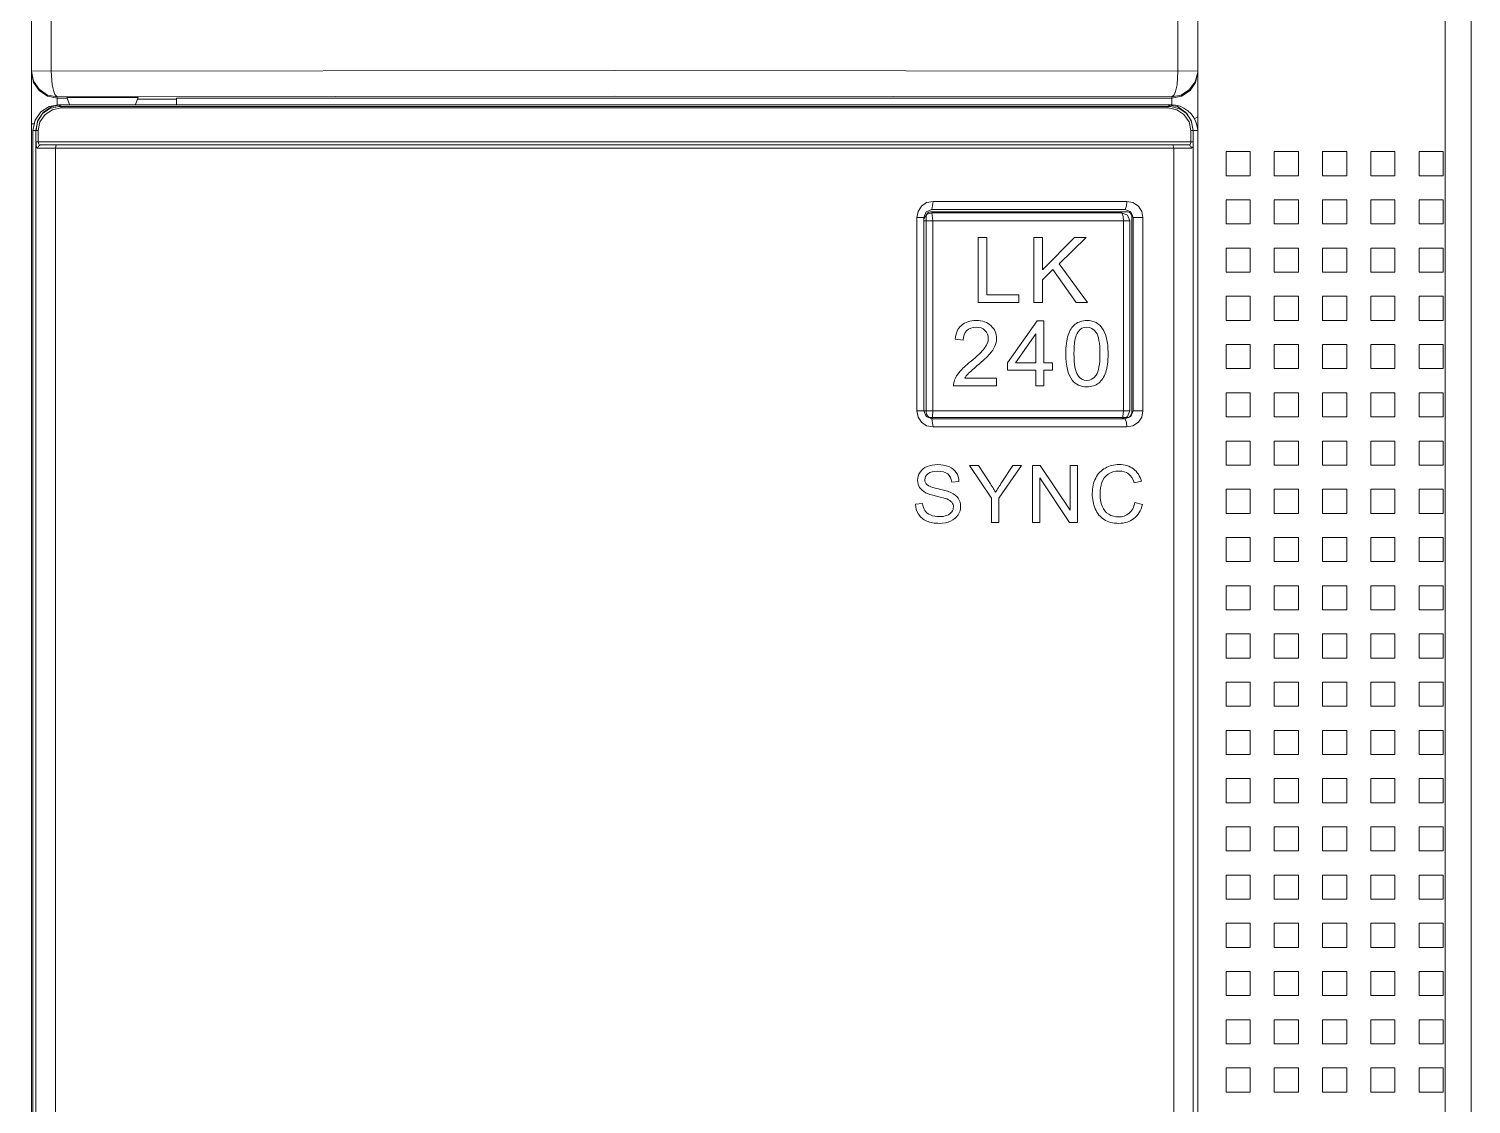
# Model space of a CAD drawing. Header units: millimetres. Extents: x 33157 to 59611, y -29750 to 1750.
# Drawn here: x 54169.46 to 54214.31, y 382.06 to 415.51 of the extents above; entities that cross this region are included whole.
import ezdxf

# ---------------------------------------------------------------- set-up
doc = ezdxf.new("R2010")
doc.units = ezdxf.units.MM
doc.layers.get('0').update_dxf_attribs({"lineweight": 18})

msp = doc.modelspace()

# ---------------------------------------------------------------- linework, layer by layer
at = {"lineweight": 9}
for p, q in [((54169.54, 478.677), (54169.54, 313.955)), ((54170.154, 478.677), (54170.154, 414.194)), ((54205.192, 478.677), (54205.192, 414.194)), ((54205.807, 478.677), (54205.807, 351.261)), ((54213.508, 474.462), (54213.508, 353.009)), ((54214.311, 473.659), (54214.311, 353.491)), ((54205.807, 414.194), (54205.807, 414.156)), ((54205.816, 414.194), (54205.816, 414.156)), ((54170.343, 413.391), (54170.343, 413.145)), ((54174.047, 413.353), (54174.047, 413.145)), ((54205.003, 413.391), (54205.003, 413.145)), ((54205.816, 412.767), (54205.816, 353.491)), ((54169.587, 412.342), (54169.587, 357.044)), ((54169.672, 412.342), (54169.672, 351.525)), ((54169.748, 412.342), (54169.748, 411.992)), ((54205.589, 412.342), (54205.589, 411.992)), ((54205.665, 412.342), (54205.665, 351.525)), ((54205.807, 412.342), (54205.807, 354.048)), ((54170.286, 411.794), (54170.286, 351.525)), ((54205.06, 411.794), (54205.06, 351.525)), ((54197.075, 409.639), (54197.075, 403.629)), ((54197.293, 409.639), (54197.293, 403.629)), ((54197.567, 409.535), (54197.567, 403.629)), ((54203.501, 409.535), (54203.501, 403.629)), ((54203.699, 409.535), (54203.699, 403.629)), ((54203.803, 409.639), (54203.803, 403.629)), ((54204.106, 409.639), (54204.106, 403.629))]:
    msp.add_line(p, q, dxfattribs=at)
for points in [[(54206.69, 410.939), (54207.44, 410.939), (54207.44, 411.689), (54206.69, 411.689)], [(54208.19, 410.939), (54208.94, 410.939), (54208.94, 411.689), (54208.19, 411.689)], [(54209.69, 410.939), (54210.44, 410.939), (54210.44, 411.689), (54209.69, 411.689)], [(54211.19, 410.939), (54211.94, 410.939), (54211.94, 411.689), (54211.19, 411.689)], [(54212.69, 410.939), (54213.44, 410.939), (54213.44, 411.689), (54212.69, 411.689)], [(54206.69, 409.439), (54207.44, 409.439), (54207.44, 410.189), (54206.69, 410.189)], [(54208.19, 409.439), (54208.94, 409.439), (54208.94, 410.189), (54208.19, 410.189)], [(54209.69, 409.439), (54210.44, 409.439), (54210.44, 410.189), (54209.69, 410.189)], [(54211.19, 409.439), (54211.94, 409.439), (54211.94, 410.189), (54211.19, 410.189)], [(54212.69, 409.439), (54213.44, 409.439), (54213.44, 410.189), (54212.69, 410.189)], [(54206.69, 407.939), (54207.44, 407.939), (54207.44, 408.689), (54206.69, 408.689)], [(54208.19, 407.939), (54208.94, 407.939), (54208.94, 408.689), (54208.19, 408.689)], [(54209.69, 407.939), (54210.44, 407.939), (54210.44, 408.689), (54209.69, 408.689)], [(54211.19, 407.939), (54211.94, 407.939), (54211.94, 408.689), (54211.19, 408.689)], [(54212.69, 407.939), (54213.44, 407.939), (54213.44, 408.689), (54212.69, 408.689)], [(54206.69, 406.439), (54207.44, 406.439), (54207.44, 407.189), (54206.69, 407.189)], [(54208.19, 406.439), (54208.94, 406.439), (54208.94, 407.189), (54208.19, 407.189)], [(54209.69, 406.439), (54210.44, 406.439), (54210.44, 407.189), (54209.69, 407.189)], [(54211.19, 406.439), (54211.94, 406.439), (54211.94, 407.189), (54211.19, 407.189)], [(54212.69, 406.439), (54213.44, 406.439), (54213.44, 407.189), (54212.69, 407.189)], [(54206.69, 404.939), (54207.44, 404.939), (54207.44, 405.689), (54206.69, 405.689)], [(54208.19, 404.939), (54208.94, 404.939), (54208.94, 405.689), (54208.19, 405.689)], [(54209.69, 404.939), (54210.44, 404.939), (54210.44, 405.689), (54209.69, 405.689)], [(54211.19, 404.939), (54211.94, 404.939), (54211.94, 405.689), (54211.19, 405.689)], [(54212.69, 404.939), (54213.44, 404.939), (54213.44, 405.689), (54212.69, 405.689)], [(54206.69, 403.439), (54207.44, 403.439), (54207.44, 404.189), (54206.69, 404.189)], [(54208.19, 403.439), (54208.94, 403.439), (54208.94, 404.189), (54208.19, 404.189)], [(54209.69, 403.439), (54210.44, 403.439), (54210.44, 404.189), (54209.69, 404.189)], [(54211.19, 403.439), (54211.94, 403.439), (54211.94, 404.189), (54211.19, 404.189)], [(54212.69, 403.439), (54213.44, 403.439), (54213.44, 404.189), (54212.69, 404.189)], [(54206.69, 401.939), (54207.44, 401.939), (54207.44, 402.689), (54206.69, 402.689)], [(54208.19, 401.939), (54208.94, 401.939), (54208.94, 402.689), (54208.19, 402.689)], [(54209.69, 401.939), (54210.44, 401.939), (54210.44, 402.689), (54209.69, 402.689)], [(54211.19, 401.939), (54211.94, 401.939), (54211.94, 402.689), (54211.19, 402.689)], [(54212.69, 401.939), (54213.44, 401.939), (54213.44, 402.689), (54212.69, 402.689)], [(54206.69, 400.439), (54207.44, 400.439), (54207.44, 401.189), (54206.69, 401.189)], [(54208.19, 400.439), (54208.94, 400.439), (54208.94, 401.189), (54208.19, 401.189)], [(54209.69, 400.439), (54210.44, 400.439), (54210.44, 401.189), (54209.69, 401.189)], [(54211.19, 400.439), (54211.94, 400.439), (54211.94, 401.189), (54211.19, 401.189)], [(54212.69, 400.439), (54213.44, 400.439), (54213.44, 401.189), (54212.69, 401.189)], [(54206.69, 398.939), (54207.44, 398.939), (54207.44, 399.689), (54206.69, 399.689)], [(54208.19, 398.939), (54208.94, 398.939), (54208.94, 399.689), (54208.19, 399.689)], [(54209.69, 398.939), (54210.44, 398.939), (54210.44, 399.689), (54209.69, 399.689)], [(54211.19, 398.939), (54211.94, 398.939), (54211.94, 399.689), (54211.19, 399.689)], [(54212.69, 398.939), (54213.44, 398.939), (54213.44, 399.689), (54212.69, 399.689)], [(54206.69, 397.439), (54207.44, 397.439), (54207.44, 398.189), (54206.69, 398.189)], [(54208.19, 397.439), (54208.94, 397.439), (54208.94, 398.189), (54208.19, 398.189)], [(54209.69, 397.439), (54210.44, 397.439), (54210.44, 398.189), (54209.69, 398.189)], [(54211.19, 397.439), (54211.94, 397.439), (54211.94, 398.189), (54211.19, 398.189)], [(54212.69, 397.439), (54213.44, 397.439), (54213.44, 398.189), (54212.69, 398.189)], [(54206.69, 395.939), (54207.44, 395.939), (54207.44, 396.689), (54206.69, 396.689)], [(54208.19, 395.939), (54208.94, 395.939), (54208.94, 396.689), (54208.19, 396.689)], [(54209.69, 395.939), (54210.44, 395.939), (54210.44, 396.689), (54209.69, 396.689)], [(54211.19, 395.939), (54211.94, 395.939), (54211.94, 396.689), (54211.19, 396.689)], [(54212.69, 395.939), (54213.44, 395.939), (54213.44, 396.689), (54212.69, 396.689)], [(54206.69, 394.439), (54207.44, 394.439), (54207.44, 395.189), (54206.69, 395.189)], [(54208.19, 394.439), (54208.94, 394.439), (54208.94, 395.189), (54208.19, 395.189)], [(54209.69, 394.439), (54210.44, 394.439), (54210.44, 395.189), (54209.69, 395.189)], [(54211.19, 394.439), (54211.94, 394.439), (54211.94, 395.189), (54211.19, 395.189)], [(54212.69, 394.439), (54213.44, 394.439), (54213.44, 395.189), (54212.69, 395.189)], [(54206.69, 392.939), (54207.44, 392.939), (54207.44, 393.689), (54206.69, 393.689)], [(54208.19, 392.939), (54208.94, 392.939), (54208.94, 393.689), (54208.19, 393.689)], [(54209.69, 392.939), (54210.44, 392.939), (54210.44, 393.689), (54209.69, 393.689)], [(54211.19, 392.939), (54211.94, 392.939), (54211.94, 393.689), (54211.19, 393.689)], [(54212.69, 392.939), (54213.44, 392.939), (54213.44, 393.689), (54212.69, 393.689)], [(54206.69, 391.439), (54207.44, 391.439), (54207.44, 392.189), (54206.69, 392.189)], [(54208.19, 391.439), (54208.94, 391.439), (54208.94, 392.189), (54208.19, 392.189)], [(54209.69, 391.439), (54210.44, 391.439), (54210.44, 392.189), (54209.69, 392.189)], [(54211.19, 391.439), (54211.94, 391.439), (54211.94, 392.189), (54211.19, 392.189)], [(54212.69, 391.439), (54213.44, 391.439), (54213.44, 392.189), (54212.69, 392.189)], [(54206.69, 389.939), (54207.44, 389.939), (54207.44, 390.689), (54206.69, 390.689)], [(54208.19, 389.939), (54208.94, 389.939), (54208.94, 390.689), (54208.19, 390.689)], [(54209.69, 389.939), (54210.44, 389.939), (54210.44, 390.689), (54209.69, 390.689)], [(54211.19, 389.939), (54211.94, 389.939), (54211.94, 390.689), (54211.19, 390.689)], [(54212.69, 389.939), (54213.44, 389.939), (54213.44, 390.689), (54212.69, 390.689)], [(54206.69, 388.439), (54207.44, 388.439), (54207.44, 389.189), (54206.69, 389.189)], [(54208.19, 388.439), (54208.94, 388.439), (54208.94, 389.189), (54208.19, 389.189)], [(54209.69, 388.439), (54210.44, 388.439), (54210.44, 389.189), (54209.69, 389.189)], [(54211.19, 388.439), (54211.94, 388.439), (54211.94, 389.189), (54211.19, 389.189)], [(54212.69, 388.439), (54213.44, 388.439), (54213.44, 389.189), (54212.69, 389.189)], [(54206.69, 386.939), (54207.44, 386.939), (54207.44, 387.689), (54206.69, 387.689)], [(54208.19, 386.939), (54208.94, 386.939), (54208.94, 387.689), (54208.19, 387.689)], [(54209.69, 386.939), (54210.44, 386.939), (54210.44, 387.689), (54209.69, 387.689)], [(54211.19, 386.939), (54211.94, 386.939), (54211.94, 387.689), (54211.19, 387.689)], [(54212.69, 386.939), (54213.44, 386.939), (54213.44, 387.689), (54212.69, 387.689)], [(54206.69, 385.439), (54207.44, 385.439), (54207.44, 386.189), (54206.69, 386.189)], [(54208.19, 385.439), (54208.94, 385.439), (54208.94, 386.189), (54208.19, 386.189)], [(54209.69, 385.439), (54210.44, 385.439), (54210.44, 386.189), (54209.69, 386.189)], [(54211.19, 385.439), (54211.94, 385.439), (54211.94, 386.189), (54211.19, 386.189)], [(54212.69, 385.439), (54213.44, 385.439), (54213.44, 386.189), (54212.69, 386.189)], [(54206.69, 383.939), (54207.44, 383.939), (54207.44, 384.689), (54206.69, 384.689)], [(54208.19, 383.939), (54208.94, 383.939), (54208.94, 384.689), (54208.19, 384.689)], [(54209.69, 383.939), (54210.44, 383.939), (54210.44, 384.689), (54209.69, 384.689)], [(54211.19, 383.939), (54211.94, 383.939), (54211.94, 384.689), (54211.19, 384.689)], [(54212.69, 383.939), (54213.44, 383.939), (54213.44, 384.689), (54212.69, 384.689)], [(54206.69, 382.439), (54207.44, 382.439), (54207.44, 383.189), (54206.69, 383.189)], [(54208.19, 382.439), (54208.94, 382.439), (54208.94, 383.189), (54208.19, 383.189)], [(54209.69, 382.439), (54210.44, 382.439), (54210.44, 383.189), (54209.69, 383.189)], [(54211.19, 382.439), (54211.94, 382.439), (54211.94, 383.189), (54211.19, 383.189)], [(54212.69, 382.439), (54213.44, 382.439), (54213.44, 383.189), (54212.69, 383.189)]]:
    msp.add_lwpolyline(points, close=True)
for points in [[(54187.673, 414.213), (54187.673, 414.213), (54169.54, 414.194), (54169.54, 414.194)], [(54169.606, 413.844), (54169.606, 413.844), (54169.54, 414.156), (54169.54, 414.156)], [(54187.673, 414.213), (54187.673, 414.213), (54205.807, 414.194), (54205.807, 414.194)], [(54170.343, 413.353), (54170.343, 413.353), (54170.041, 413.419), (54170.041, 413.419)], [(54170.381, 413.145), (54170.381, 413.145), (54204.985, 413.145), (54204.985, 413.145)], [(54187.673, 413.41), (54187.673, 413.41), (54170.343, 413.391), (54170.343, 413.391)], [(54170.636, 413.353), (54170.636, 413.353), (54170.343, 413.353), (54170.343, 413.353)], [(54170.409, 413.088), (54170.409, 413.088), (54170.447, 413.136), (54170.447, 413.136)], [(54170.447, 413.136), (54170.447, 413.136), (54170.475, 413.145), (54170.475, 413.145)], [(54172.857, 413.372), (54172.857, 413.372), (54170.636, 413.372), (54170.636, 413.372)], [(54170.636, 413.372), (54170.636, 413.372), (54170.73, 413.136), (54170.73, 413.136)], [(54172.762, 413.136), (54172.762, 413.136), (54172.857, 413.372), (54172.857, 413.372)], [(54172.857, 413.325), (54172.857, 413.325), (54174.047, 413.325), (54174.047, 413.325)], [(54205.003, 413.353), (54205.003, 413.353), (54174.047, 413.353), (54174.047, 413.353)], [(54205.003, 413.391), (54205.003, 413.391), (54187.673, 413.41), (54187.673, 413.41)], [(54204.9, 413.136), (54204.9, 413.136), (54204.871, 413.145), (54204.871, 413.145)], [(54204.937, 413.088), (54204.937, 413.088), (54204.9, 413.136), (54204.9, 413.136)], [(54204.89, 413.051), (54204.89, 413.051), (54170.456, 413.051), (54170.456, 413.051)], [(54170.466, 413.088), (54170.466, 413.088), (54204.881, 413.088), (54204.881, 413.088)], [(54170.409, 413.088), (54170.409, 413.088), (54170.39, 413.088), (54170.39, 413.088)], [(54170.409, 413.088), (54170.409, 413.088), (54170.466, 413.088), (54170.466, 413.088)], [(54170.456, 413.051), (54170.456, 413.051), (54170.466, 413.088), (54170.466, 413.088)], [(54204.881, 413.088), (54204.881, 413.088), (54204.909, 413.088), (54204.909, 413.088)], [(54204.89, 413.051), (54204.89, 413.051), (54204.881, 413.088), (54204.881, 413.088)], [(54204.909, 413.088), (54204.909, 413.088), (54204.937, 413.088), (54204.937, 413.088)], [(54204.975, 413.088), (54204.975, 413.088), (54204.937, 413.088), (54204.937, 413.088)], [(54205.693, 412.71), (54205.693, 412.71), (54205.807, 412.767), (54205.807, 412.767)], [(54169.54, 412.55), (54169.54, 412.55), (54169.615, 412.55), (54169.615, 412.55)], [(54169.587, 412.342), (54169.587, 412.342), (54169.748, 412.342), (54169.748, 412.342)], [(54205.589, 412.342), (54205.589, 412.342), (54205.807, 412.342), (54205.807, 412.342)], [(54169.729, 411.794), (54169.729, 411.794), (54205.618, 411.794), (54205.618, 411.794)], [(54169.748, 411.992), (54169.748, 411.992), (54205.665, 411.992), (54205.665, 411.992)], [(54169.823, 411.898), (54169.823, 411.898), (54205.523, 411.898), (54205.523, 411.898)], [(54169.682, 411.992), (54169.682, 411.992), (54169.748, 411.992), (54169.748, 411.992)], [(54170.305, 411.898), (54170.305, 411.898), (54170.286, 411.794), (54170.286, 411.794)], [(54205.032, 411.898), (54205.032, 411.898), (54205.06, 411.794), (54205.06, 411.794)], [(54197.576, 410.14), (54197.576, 410.14), (54197.538, 409.885), (54197.538, 409.885)], [(54197.576, 410.14), (54197.576, 410.14), (54203.605, 410.14), (54203.605, 410.14)], [(54197.075, 409.639), (54197.075, 409.639), (54197.293, 409.639), (54197.293, 409.639)], [(54197.293, 409.535), (54197.293, 409.535), (54203.699, 409.535), (54203.699, 409.535)], [(54197.538, 409.885), (54197.538, 409.885), (54203.548, 409.885), (54203.548, 409.885)], [(54203.444, 409.79), (54203.444, 409.79), (54197.538, 409.79), (54197.538, 409.79)], [(54197.567, 409.535), (54197.567, 409.535), (54197.538, 409.79), (54197.538, 409.79)], [(54204.106, 409.639), (54204.106, 409.639), (54203.803, 409.639), (54203.803, 409.639)], [(54197.075, 403.629), (54197.075, 403.629), (54197.293, 403.629), (54197.293, 403.629)], [(54197.293, 403.629), (54197.293, 403.629), (54203.699, 403.629), (54203.699, 403.629)], [(54203.548, 403.374), (54203.548, 403.374), (54197.538, 403.374), (54197.538, 403.374)], [(54197.538, 403.374), (54197.538, 403.374), (54203.444, 403.374), (54203.444, 403.374)], [(54197.557, 403.45), (54197.557, 403.45), (54197.538, 403.374), (54197.538, 403.374)], [(54197.576, 403.129), (54197.576, 403.129), (54197.538, 403.374), (54197.538, 403.374)], [(54197.567, 403.629), (54197.567, 403.629), (54197.557, 403.45), (54197.557, 403.45)], [(54203.463, 403.384), (54203.463, 403.384), (54203.444, 403.374), (54203.444, 403.374)], [(54203.482, 403.45), (54203.482, 403.45), (54203.463, 403.384), (54203.463, 403.384)], [(54203.501, 403.629), (54203.501, 403.629), (54203.482, 403.45), (54203.482, 403.45)], [(54204.106, 403.629), (54204.106, 403.629), (54203.803, 403.629), (54203.803, 403.629)], [(54203.605, 403.129), (54203.605, 403.129), (54197.576, 403.129), (54197.576, 403.129)]]:
    msp.add_open_spline(points, degree=3, dxfattribs=at)
for points, knots in [([(54169.54, 414.194), (54169.54, 414.194), (54169.606, 413.882), (54169.606, 413.882), (54169.606, 413.882), (54169.776, 413.627), (54169.776, 413.627), (54169.776, 413.627), (54170.041, 413.447), (54170.041, 413.447), (54170.041, 413.447), (54170.343, 413.391), (54170.343, 413.391)], [0, 0, 0, 0, 149359.180434, 149359.180434, 149359.180434, 298718.360869, 298718.360869, 298718.360869, 448077.541303, 448077.541303, 448077.541303, 597436.721738, 597436.721738, 597436.721738, 597436.721738]), ([(54170.343, 413.391), (54170.343, 413.391), (54170.267, 413.466), (54170.267, 413.466), (54170.267, 413.466), (54170.23, 413.561), (54170.23, 413.561), (54170.23, 413.561), (54170.182, 413.769), (54170.182, 413.769), (54170.182, 413.769), (54170.154, 414.194), (54170.154, 414.194)], [0, 0, 0, 0, 149361.175297, 149361.175297, 149361.175297, 298722.350595, 298722.350595, 298722.350595, 448083.525892, 448083.525892, 448083.525892, 597444.70119, 597444.70119, 597444.70119, 597444.70119]), ([(54205.003, 413.353), (54205.003, 413.353), (54205.306, 413.419), (54205.306, 413.419), (54205.306, 413.419), (54205.57, 413.589), (54205.57, 413.589), (54205.57, 413.589), (54205.74, 413.844), (54205.74, 413.844), (54205.74, 413.844), (54205.807, 414.156), (54205.807, 414.156)], [0, 0, 0, 0, 149458.27967, 149458.27967, 149458.27967, 298916.55934, 298916.55934, 298916.55934, 448374.83901, 448374.83901, 448374.83901, 597833.118681, 597833.118681, 597833.118681, 597833.118681]), ([(54205.003, 413.391), (54205.003, 413.391), (54205.296, 413.447), (54205.296, 413.447), (54205.296, 413.447), (54205.552, 413.618), (54205.552, 413.618), (54205.552, 413.618), (54205.731, 413.863), (54205.731, 413.863), (54205.731, 413.863), (54205.807, 414.156), (54205.807, 414.156)], [0, 0, 0, 0, 149458.230499, 149458.230499, 149458.230499, 298916.460999, 298916.460999, 298916.460999, 448374.691498, 448374.691498, 448374.691498, 597832.921998, 597832.921998, 597832.921998, 597832.921998]), ([(54205.192, 414.194), (54205.192, 414.194), (54205.164, 413.769), (54205.164, 413.769), (54205.164, 413.769), (54205.117, 413.561), (54205.117, 413.561), (54205.117, 413.561), (54205.079, 413.457), (54205.079, 413.457), (54205.079, 413.457), (54205.003, 413.391), (54205.003, 413.391)], [0, 0, 0, 0, 149457.079464, 149457.079464, 149457.079464, 298914.158927, 298914.158927, 298914.158927, 448371.238391, 448371.238391, 448371.238391, 597828.317854, 597828.317854, 597828.317854, 597828.317854]), ([(54169.606, 413.844), (54169.606, 413.844), (54169.776, 413.589), (54169.776, 413.589), (54169.776, 413.589), (54170.041, 413.419), (54170.041, 413.419)], [0, 0, 0, 0, 168438.906297, 168438.906297, 168438.906297, 336877.812594, 336877.812594, 336877.812594, 336877.812594]), ([(54170.475, 413.145), (54170.475, 413.145), (54170.173, 413.088), (54170.173, 413.088), (54170.173, 413.088), (54169.908, 412.909), (54169.908, 412.909), (54169.908, 412.909), (54169.738, 412.654), (54169.738, 412.654), (54169.738, 412.654), (54169.672, 412.342), (54169.672, 412.342)], [0, 0, 0, 0, 149360.930343, 149360.930343, 149360.930343, 298721.860686, 298721.860686, 298721.860686, 448082.791028, 448082.791028, 448082.791028, 597443.721371, 597443.721371, 597443.721371, 597443.721371]), ([(54170.381, 413.145), (54170.381, 413.145), (54170.088, 413.088), (54170.088, 413.088), (54170.088, 413.088), (54169.833, 412.928), (54169.833, 412.928)], [0, 0, 0, 0, 168440.68933, 168440.68933, 168440.68933, 336881.37866, 336881.37866, 336881.37866, 336881.37866]), ([(54205.665, 412.342), (54205.665, 412.342), (54205.608, 412.654), (54205.608, 412.654), (54205.608, 412.654), (54205.438, 412.909), (54205.438, 412.909), (54205.438, 412.909), (54205.174, 413.088), (54205.174, 413.088), (54205.174, 413.088), (54204.871, 413.145), (54204.871, 413.145)], [0, 0, 0, 0, 149459.23215, 149459.23215, 149459.23215, 298918.4643, 298918.4643, 298918.4643, 448377.696449, 448377.696449, 448377.696449, 597836.928599, 597836.928599, 597836.928599, 597836.928599]), ([(54205.807, 412.342), (54205.807, 412.342), (54205.788, 412.484), (54205.788, 412.484), (54205.788, 412.484), (54205.75, 412.616), (54205.75, 412.616), (54205.75, 412.616), (54205.684, 412.748), (54205.684, 412.748), (54205.684, 412.748), (54205.599, 412.862), (54205.599, 412.862), (54205.599, 412.862), (54205.504, 412.956), (54205.504, 412.956), (54205.504, 412.956), (54205.381, 413.041), (54205.381, 413.041), (54205.381, 413.041), (54205.259, 413.098), (54205.259, 413.098), (54205.259, 413.098), (54205.117, 413.136), (54205.117, 413.136), (54205.117, 413.136), (54204.985, 413.145), (54204.985, 413.145)], [0, 0, 0, 0, 138875.8698, 138875.8698, 138875.8698, 277751.739601, 277751.739601, 277751.739601, 416627.609401, 416627.609401, 416627.609401, 555503.479202, 555503.479202, 555503.479202, 694379.349002, 694379.349002, 694379.349002, 833255.218802, 833255.218802, 833255.218802, 972131.088603, 972131.088603, 972131.088603, 1111006.958403, 1111006.958403, 1111006.958403, 1249882.828203, 1249882.828203, 1249882.828203, 1249882.828203]), ([(54169.587, 412.342), (54169.587, 412.342), (54169.653, 412.663), (54169.653, 412.663), (54169.653, 412.663), (54169.833, 412.928), (54169.833, 412.928)], [0, 0, 0, 0, 168440.16572, 168440.16572, 168440.16572, 336880.33144, 336880.33144, 336880.33144, 336880.33144]), ([(54169.682, 412.342), (54169.682, 412.342), (54169.729, 412.625), (54169.729, 412.625), (54169.729, 412.625), (54169.88, 412.871), (54169.88, 412.871), (54169.88, 412.871), (54170.107, 413.032), (54170.107, 413.032), (54170.107, 413.032), (54170.39, 413.088), (54170.39, 413.088)], [0, 0, 0, 0, 149360.959164, 149360.959164, 149360.959164, 298721.918327, 298721.918327, 298721.918327, 448082.877491, 448082.877491, 448082.877491, 597443.836655, 597443.836655, 597443.836655, 597443.836655]), ([(54170.456, 413.051), (54170.456, 413.051), (54170.192, 412.994), (54170.192, 412.994), (54170.192, 412.994), (54169.965, 412.843), (54169.965, 412.843), (54169.965, 412.843), (54169.804, 412.616), (54169.804, 412.616), (54169.804, 412.616), (54169.748, 412.342), (54169.748, 412.342)], [0, 0, 0, 0, 149361.222774, 149361.222774, 149361.222774, 298722.445548, 298722.445548, 298722.445548, 448083.668323, 448083.668323, 448083.668323, 597444.891097, 597444.891097, 597444.891097, 597444.891097]), ([(54205.589, 412.342), (54205.589, 412.342), (54205.542, 412.616), (54205.542, 412.616), (54205.542, 412.616), (54205.381, 412.843), (54205.381, 412.843), (54205.381, 412.843), (54205.155, 412.994), (54205.155, 412.994), (54205.155, 412.994), (54204.89, 413.051), (54204.89, 413.051)], [0, 0, 0, 0, 149459.242253, 149459.242253, 149459.242253, 298918.484506, 298918.484506, 298918.484506, 448377.726759, 448377.726759, 448377.726759, 597836.969012, 597836.969012, 597836.969012, 597836.969012]), ([(54204.975, 413.088), (54204.975, 413.088), (54205.249, 413.022), (54205.249, 413.022), (54205.249, 413.022), (54205.476, 412.862), (54205.476, 412.862), (54205.476, 412.862), (54205.618, 412.616), (54205.618, 412.616), (54205.618, 412.616), (54205.665, 412.342), (54205.665, 412.342)], [0, 0, 0, 0, 149458.993347, 149458.993347, 149458.993347, 298917.986694, 298917.986694, 298917.986694, 448376.980041, 448376.980041, 448376.980041, 597835.973388, 597835.973388, 597835.973388, 597835.973388]), ([(54169.682, 411.992), (54169.682, 411.992), (54169.682, 411.879), (54169.682, 411.879), (54169.682, 411.879), (54169.691, 411.832), (54169.691, 411.832), (54169.691, 411.832), (54169.729, 411.794), (54169.729, 411.794)], [0, 0, 0, 0, 155790.263436, 155790.263436, 155790.263436, 311580.526871, 311580.526871, 311580.526871, 467370.790307, 467370.790307, 467370.790307, 467370.790307]), ([(54169.823, 411.898), (54169.823, 411.898), (54169.757, 411.86), (54169.757, 411.86), (54169.757, 411.86), (54169.729, 411.794), (54169.729, 411.794)], [0, 0, 0, 0, 168441.832963, 168441.832963, 168441.832963, 336883.665926, 336883.665926, 336883.665926, 336883.665926]), ([(54169.748, 411.992), (54169.748, 411.992), (54169.767, 411.926), (54169.767, 411.926), (54169.767, 411.926), (54169.823, 411.898), (54169.823, 411.898)], [0, 0, 0, 0, 168441.754258, 168441.754258, 168441.754258, 336883.508517, 336883.508517, 336883.508517, 336883.508517]), ([(54205.523, 411.898), (54205.523, 411.898), (54205.58, 411.926), (54205.58, 411.926), (54205.58, 411.926), (54205.589, 411.992), (54205.589, 411.992)], [0, 0, 0, 0, 168553.511438, 168553.511438, 168553.511438, 337107.022876, 337107.022876, 337107.022876, 337107.022876]), ([(54205.523, 411.898), (54205.523, 411.898), (54205.589, 411.86), (54205.589, 411.86), (54205.589, 411.86), (54205.618, 411.794), (54205.618, 411.794)], [0, 0, 0, 0, 168553.624734, 168553.624734, 168553.624734, 337107.249469, 337107.249469, 337107.249469, 337107.249469]), ([(54205.618, 411.794), (54205.618, 411.794), (54205.655, 411.832), (54205.655, 411.832), (54205.655, 411.832), (54205.665, 411.879), (54205.665, 411.879), (54205.665, 411.879), (54205.665, 411.992), (54205.665, 411.992)], [0, 0, 0, 0, 155894.185357, 155894.185357, 155894.185357, 311788.370713, 311788.370713, 311788.370713, 467682.55607, 467682.55607, 467682.55607, 467682.55607]), ([(54197.075, 409.639), (54197.075, 409.639), (54197.113, 409.828), (54197.113, 409.828), (54197.113, 409.828), (54197.217, 409.989), (54197.217, 409.989), (54197.217, 409.989), (54197.378, 410.102), (54197.378, 410.102), (54197.378, 410.102), (54197.576, 410.14), (54197.576, 410.14)], [0, 0, 0, 0, 149440.69141, 149440.69141, 149440.69141, 298881.38282, 298881.38282, 298881.38282, 448322.074231, 448322.074231, 448322.074231, 597762.765641, 597762.765641, 597762.765641, 597762.765641]), ([(54203.605, 410.14), (54203.605, 410.14), (54203.595, 410.008), (54203.595, 410.008), (54203.595, 410.008), (54203.548, 409.885), (54203.548, 409.885)], [0, 0, 0, 0, 168550.146044, 168550.146044, 168550.146044, 337100.292087, 337100.292087, 337100.292087, 337100.292087]), ([(54203.605, 410.14), (54203.605, 410.14), (54203.794, 410.102), (54203.794, 410.102), (54203.794, 410.102), (54203.964, 409.989), (54203.964, 409.989), (54203.964, 409.989), (54204.068, 409.828), (54204.068, 409.828), (54204.068, 409.828), (54204.106, 409.639), (54204.106, 409.639)], [0, 0, 0, 0, 149458.999368, 149458.999368, 149458.999368, 298917.998737, 298917.998737, 298917.998737, 448376.998105, 448376.998105, 448376.998105, 597835.997473, 597835.997473, 597835.997473, 597835.997473]), ([(54197.538, 409.885), (54197.538, 409.885), (54197.359, 409.819), (54197.359, 409.819), (54197.359, 409.819), (54197.293, 409.639), (54197.293, 409.639)], [0, 0, 0, 0, 168531.050914, 168531.050914, 168531.050914, 337062.101828, 337062.101828, 337062.101828, 337062.101828]), ([(54197.538, 409.79), (54197.538, 409.79), (54197.378, 409.734), (54197.378, 409.734), (54197.378, 409.734), (54197.293, 409.592), (54197.293, 409.592)], [0, 0, 0, 0, 168531.237883, 168531.237883, 168531.237883, 337062.475766, 337062.475766, 337062.475766, 337062.475766]), ([(54197.497, 409.821), (54197.497, 409.821), (54203.623, 409.821), (54203.623, 409.821), (54203.698, 409.821), (54203.76, 409.749), (54203.76, 409.661), (54203.76, 409.661), (54203.76, 403.581), (54203.76, 403.581), (54203.76, 403.493), (54203.698, 403.421), (54203.623, 403.421), (54203.623, 403.421), (54197.497, 403.421), (54197.497, 403.421), (54197.422, 403.421), (54197.36, 403.493), (54197.36, 403.581), (54197.36, 403.581), (54197.36, 409.661), (54197.36, 409.661), (54197.36, 409.749), (54197.422, 409.821), (54197.497, 409.821)], [0, 0, 0, 0, 139897.599273, 139897.599273, 139897.599273, 279795.198546, 279795.198546, 279795.198546, 419692.797819, 419692.797819, 419692.797819, 559590.397092, 559590.397092, 559590.397092, 699487.996365, 699487.996365, 699487.996365, 839385.595639, 839385.595639, 839385.595639, 979283.194912, 979283.194912, 979283.194912, 1119180.794185, 1119180.794185, 1119180.794185, 1119180.794185]), ([(54203.699, 409.535), (54203.699, 409.535), (54203.624, 409.715), (54203.624, 409.715), (54203.624, 409.715), (54203.444, 409.79), (54203.444, 409.79)], [0, 0, 0, 0, 168550.685487, 168550.685487, 168550.685487, 337101.370975, 337101.370975, 337101.370975, 337101.370975]), ([(54203.501, 409.535), (54203.501, 409.535), (54203.492, 409.668), (54203.492, 409.668), (54203.492, 409.668), (54203.444, 409.79), (54203.444, 409.79)], [0, 0, 0, 0, 168550.444057, 168550.444057, 168550.444057, 337100.888114, 337100.888114, 337100.888114, 337100.888114]), ([(54203.803, 409.639), (54203.803, 409.639), (54203.728, 409.819), (54203.728, 409.819), (54203.728, 409.819), (54203.548, 409.885), (54203.548, 409.885)], [0, 0, 0, 0, 168550.851589, 168550.851589, 168550.851589, 337101.703177, 337101.703177, 337101.703177, 337101.703177]), ([(54197.576, 403.129), (54197.576, 403.129), (54197.378, 403.166), (54197.378, 403.166), (54197.378, 403.166), (54197.217, 403.27), (54197.217, 403.27), (54197.217, 403.27), (54197.113, 403.431), (54197.113, 403.431), (54197.113, 403.431), (54197.075, 403.629), (54197.075, 403.629)], [0, 0, 0, 0, 149449.944152, 149449.944152, 149449.944152, 298899.888305, 298899.888305, 298899.888305, 448349.832457, 448349.832457, 448349.832457, 597799.77661, 597799.77661, 597799.77661, 597799.77661]), ([(54197.293, 403.629), (54197.293, 403.629), (54197.359, 403.45), (54197.359, 403.45), (54197.359, 403.45), (54197.538, 403.374), (54197.538, 403.374)], [0, 0, 0, 0, 168540.82247, 168540.82247, 168540.82247, 337081.64494, 337081.64494, 337081.64494, 337081.64494]), ([(54203.444, 403.374), (54203.444, 403.374), (54203.624, 403.45), (54203.624, 403.45), (54203.624, 403.45), (54203.699, 403.629), (54203.699, 403.629)], [0, 0, 0, 0, 168560.302652, 168560.302652, 168560.302652, 337120.605304, 337120.605304, 337120.605304, 337120.605304]), ([(54203.548, 403.374), (54203.548, 403.374), (54203.728, 403.45), (54203.728, 403.45), (54203.728, 403.45), (54203.803, 403.629), (54203.803, 403.629)], [0, 0, 0, 0, 168560.627117, 168560.627117, 168560.627117, 337121.254233, 337121.254233, 337121.254233, 337121.254233]), ([(54203.605, 403.129), (54203.605, 403.129), (54203.595, 403.261), (54203.595, 403.261), (54203.595, 403.261), (54203.548, 403.374), (54203.548, 403.374)], [0, 0, 0, 0, 168560.662249, 168560.662249, 168560.662249, 337121.324498, 337121.324498, 337121.324498, 337121.324498]), ([(54204.106, 403.629), (54204.106, 403.629), (54204.068, 403.431), (54204.068, 403.431), (54204.068, 403.431), (54203.964, 403.27), (54203.964, 403.27), (54203.964, 403.27), (54203.794, 403.166), (54203.794, 403.166), (54203.794, 403.166), (54203.605, 403.129), (54203.605, 403.129)], [0, 0, 0, 0, 149468.259375, 149468.259375, 149468.259375, 298936.51875, 298936.51875, 298936.51875, 448404.778125, 448404.778125, 448404.778125, 597873.0375, 597873.0375, 597873.0375, 597873.0375])]:
    msp.add_open_spline(points, degree=3, knots=knots, dxfattribs=at)
for points, knots in [([(54198.981, 406.998), (54198.981, 406.998), (54198.981, 409.019), (54198.981, 409.019), (54198.981, 409.019), (54199.25, 409.019), (54199.25, 409.019), (54199.25, 409.019), (54199.25, 407.235), (54199.25, 407.235), (54199.25, 407.235), (54200.243, 407.235), (54200.243, 407.235), (54200.243, 407.235), (54200.243, 406.998), (54200.243, 406.998), (54200.243, 406.998), (54198.981, 406.998), (54198.981, 406.998)], [0, 0, 0, 0, 143082.464485, 143082.464485, 143082.464485, 286164.928969, 286164.928969, 286164.928969, 429247.393454, 429247.393454, 429247.393454, 572329.857939, 572329.857939, 572329.857939, 715412.322423, 715412.322423, 715412.322423, 858494.786908, 858494.786908, 858494.786908, 858494.786908]), ([(54200.708, 406.998), (54200.708, 406.998), (54200.708, 409.019), (54200.708, 409.019), (54200.708, 409.019), (54200.976, 409.019), (54200.976, 409.019), (54200.976, 409.019), (54200.976, 408.017), (54200.976, 408.017), (54200.976, 408.017), (54201.98, 409.019), (54201.98, 409.019), (54201.98, 409.019), (54202.342, 409.019), (54202.342, 409.019), (54202.342, 409.019), (54201.494, 408.199), (54201.494, 408.199), (54201.494, 408.199), (54202.379, 406.998), (54202.379, 406.998), (54202.379, 406.998), (54202.026, 406.998), (54202.026, 406.998), (54202.026, 406.998), (54201.307, 408.018), (54201.307, 408.018), (54201.307, 408.018), (54200.976, 407.698), (54200.976, 407.698), (54200.976, 407.698), (54200.976, 406.998), (54200.976, 406.998), (54200.976, 406.998), (54200.708, 406.998), (54200.708, 406.998)], [0, 0, 0, 0, 136721.521303, 136721.521303, 136721.521303, 273443.042605, 273443.042605, 273443.042605, 410164.563908, 410164.563908, 410164.563908, 546886.085211, 546886.085211, 546886.085211, 683607.606514, 683607.606514, 683607.606514, 820329.127816, 820329.127816, 820329.127816, 957050.649119, 957050.649119, 957050.649119, 1093772.170422, 1093772.170422, 1093772.170422, 1230493.691725, 1230493.691725, 1230493.691725, 1367215.213027, 1367215.213027, 1367215.213027, 1503936.73433, 1503936.73433, 1503936.73433, 1640658.255633, 1640658.255633, 1640658.255633, 1640658.255633]), ([(54199.553, 404.644), (54199.553, 404.644), (54199.553, 404.407), (54199.553, 404.407), (54199.553, 404.407), (54198.215, 404.407), (54198.215, 404.407), (54198.213, 404.466), (54198.223, 404.524), (54198.244, 404.579), (54198.279, 404.67), (54198.334, 404.76), (54198.409, 404.848), (54198.485, 404.936), (54198.593, 405.037), (54198.734, 405.153), (54198.953, 405.333), (54199.101, 405.475), (54199.179, 405.581), (54199.257, 405.686), (54199.296, 405.786), (54199.296, 405.88), (54199.296, 405.978), (54199.261, 406.061), (54199.19, 406.129), (54199.12, 406.196), (54199.028, 406.23), (54198.914, 406.23), (54198.794, 406.23), (54198.698, 406.194), (54198.626, 406.122), (54198.554, 406.051), (54198.518, 405.953), (54198.517, 405.826), (54198.517, 405.826), (54198.263, 405.852), (54198.263, 405.852), (54198.281, 406.042), (54198.346, 406.186), (54198.46, 406.286), (54198.575, 406.386), (54198.727, 406.436), (54198.92, 406.436), (54199.114, 406.436), (54199.267, 406.382), (54199.38, 406.274), (54199.494, 406.167), (54199.55, 406.033), (54199.55, 405.874), (54199.55, 405.793), (54199.534, 405.714), (54199.5, 405.636), (54199.467, 405.557), (54199.412, 405.475), (54199.336, 405.388), (54199.258, 405.302), (54199.131, 405.183), (54198.953, 405.033), (54198.804, 404.907), (54198.708, 404.823), (54198.666, 404.778), (54198.623, 404.733), (54198.589, 404.689), (54198.561, 404.644), (54198.561, 404.644), (54199.553, 404.644), (54199.553, 404.644)], [0, 0, 0, 0, 133827.162, 133827.162, 133827.162, 267654.323999, 267654.323999, 267654.323999, 401481.485999, 401481.485999, 401481.485999, 535308.647998, 535308.647998, 535308.647998, 669135.809998, 669135.809998, 669135.809998, 802962.971997, 802962.971997, 802962.971997, 936790.133997, 936790.133997, 936790.133997, 1070617.295996, 1070617.295996, 1070617.295996, 1204444.457996, 1204444.457996, 1204444.457996, 1338271.619995, 1338271.619995, 1338271.619995, 1472098.781995, 1472098.781995, 1472098.781995, 1605925.943995, 1605925.943995, 1605925.943995, 1739753.105994, 1739753.105994, 1739753.105994, 1873580.267994, 1873580.267994, 1873580.267994, 2007407.429993, 2007407.429993, 2007407.429993, 2141234.591993, 2141234.591993, 2141234.591993, 2275061.753992, 2275061.753992, 2275061.753992, 2408888.915992, 2408888.915992, 2408888.915992, 2542716.077991, 2542716.077991, 2542716.077991, 2676543.239991, 2676543.239991, 2676543.239991, 2810370.401991, 2810370.401991, 2810370.401991, 2944197.56399, 2944197.56399, 2944197.56399, 2944197.56399]), ([(54200.771, 404.407), (54200.771, 404.407), (54200.771, 404.889), (54200.771, 404.889), (54200.771, 404.889), (54199.894, 404.889), (54199.894, 404.889), (54199.894, 404.889), (54199.894, 405.118), (54199.894, 405.118), (54199.894, 405.118), (54200.816, 406.427), (54200.816, 406.427), (54200.816, 406.427), (54201.02, 406.427), (54201.02, 406.427), (54201.02, 406.427), (54201.02, 405.118), (54201.02, 405.118), (54201.02, 405.118), (54201.293, 405.118), (54201.293, 405.118), (54201.293, 405.118), (54201.293, 404.889), (54201.293, 404.889), (54201.293, 404.889), (54201.02, 404.889), (54201.02, 404.889), (54201.02, 404.889), (54201.02, 404.407), (54201.02, 404.407), (54201.02, 404.407), (54200.771, 404.407), (54200.771, 404.407)], [0, 0, 0, 0, 137322.432799, 137322.432799, 137322.432799, 274644.865597, 274644.865597, 274644.865597, 411967.298396, 411967.298396, 411967.298396, 549289.731195, 549289.731195, 549289.731195, 686612.163994, 686612.163994, 686612.163994, 823934.596792, 823934.596792, 823934.596792, 961257.029591, 961257.029591, 961257.029591, 1098579.46239, 1098579.46239, 1098579.46239, 1235901.895189, 1235901.895189, 1235901.895189, 1373224.327987, 1373224.327987, 1373224.327987, 1510546.760786, 1510546.760786, 1510546.760786, 1510546.760786]), ([(54201.705, 405.404), (54201.705, 405.642), (54201.729, 405.835), (54201.778, 405.981), (54201.827, 406.127), (54201.9, 406.24), (54201.997, 406.318), (54202.094, 406.397), (54202.216, 406.436), (54202.362, 406.436), (54202.47, 406.436), (54202.565, 406.414), (54202.648, 406.37), (54202.73, 406.327), (54202.797, 406.264), (54202.85, 406.181), (54202.903, 406.099), (54202.944, 405.999), (54202.974, 405.881), (54203.005, 405.763), (54203.02, 405.604), (54203.02, 405.404), (54203.02, 405.167), (54202.995, 404.975), (54202.947, 404.829), (54202.898, 404.683), (54202.826, 404.57), (54202.729, 404.491), (54202.632, 404.412), (54202.51, 404.373), (54202.362, 404.373), (54202.168, 404.373), (54202.015, 404.442), (54201.904, 404.581), (54201.771, 404.75), (54201.705, 405.024), (54201.705, 405.404)], [0, 0, 0, 0, 136730.966789, 136730.966789, 136730.966789, 273461.933577, 273461.933577, 273461.933577, 410192.900366, 410192.900366, 410192.900366, 546923.867155, 546923.867155, 546923.867155, 683654.833944, 683654.833944, 683654.833944, 820385.800732, 820385.800732, 820385.800732, 957116.767521, 957116.767521, 957116.767521, 1093847.73431, 1093847.73431, 1093847.73431, 1230578.701098, 1230578.701098, 1230578.701098, 1367309.667887, 1367309.667887, 1367309.667887, 1504040.634676, 1504040.634676, 1504040.634676, 1640771.601464, 1640771.601464, 1640771.601464, 1640771.601464]), ([(54200.771, 405.118), (54200.771, 405.118), (54200.771, 406.027), (54200.771, 406.027), (54200.771, 406.027), (54200.138, 405.118), (54200.138, 405.118), (54200.138, 405.118), (54200.771, 405.118), (54200.771, 405.118)], [0, 0, 0, 0, 155885.50494, 155885.50494, 155885.50494, 311771.00988, 311771.00988, 311771.00988, 467656.51482, 467656.51482, 467656.51482, 467656.51482]), ([(54201.959, 405.403), (54201.959, 405.07), (54201.997, 404.849), (54202.075, 404.74), (54202.152, 404.63), (54202.248, 404.576), (54202.362, 404.576), (54202.476, 404.576), (54202.572, 404.631), (54202.65, 404.741), (54202.727, 404.851), (54202.766, 405.071), (54202.766, 405.403), (54202.766, 405.735), (54202.727, 405.956), (54202.65, 406.066), (54202.573, 406.175), (54202.476, 406.23), (54202.359, 406.23), (54202.246, 406.23), (54202.154, 406.181), (54202.086, 406.085), (54202.001, 405.962), (54201.959, 405.734), (54201.959, 405.403)], [0, 0, 0, 0, 139913.73299, 139913.73299, 139913.73299, 279827.46598, 279827.46598, 279827.46598, 419741.198969, 419741.198969, 419741.198969, 559654.931959, 559654.931959, 559654.931959, 699568.664949, 699568.664949, 699568.664949, 839482.397939, 839482.397939, 839482.397939, 979396.130929, 979396.130929, 979396.130929, 1119309.863919, 1119309.863919, 1119309.863919, 1119309.863919]), ([(54197.03, 400.726), (54197.03, 400.726), (54197.25, 400.746), (54197.25, 400.746), (54197.26, 400.657), (54197.285, 400.584), (54197.323, 400.527), (54197.361, 400.47), (54197.42, 400.424), (54197.501, 400.389), (54197.581, 400.354), (54197.671, 400.336), (54197.772, 400.336), (54197.861, 400.336), (54197.94, 400.349), (54198.008, 400.376), (54198.076, 400.403), (54198.127, 400.439), (54198.16, 400.486), (54198.194, 400.532), (54198.211, 400.583), (54198.211, 400.637), (54198.211, 400.692), (54198.195, 400.74), (54198.162, 400.782), (54198.13, 400.823), (54198.077, 400.858), (54198.003, 400.886), (54197.956, 400.904), (54197.851, 400.933), (54197.688, 400.972), (54197.526, 401.011), (54197.412, 401.048), (54197.347, 401.082), (54197.263, 401.127), (54197.2, 401.182), (54197.159, 401.247), (54197.117, 401.313), (54197.097, 401.387), (54197.097, 401.468), (54197.097, 401.557), (54197.122, 401.641), (54197.173, 401.718), (54197.224, 401.796), (54197.297, 401.855), (54197.395, 401.895), (54197.492, 401.936), (54197.6, 401.956), (54197.719, 401.956), (54197.85, 401.956), (54197.966, 401.935), (54198.066, 401.892), (54198.166, 401.85), (54198.243, 401.788), (54198.297, 401.706), (54198.351, 401.624), (54198.379, 401.531), (54198.383, 401.427), (54198.383, 401.427), (54198.159, 401.41), (54198.159, 401.41), (54198.147, 401.522), (54198.106, 401.606), (54198.037, 401.663), (54197.967, 401.72), (54197.864, 401.748), (54197.728, 401.748), (54197.587, 401.748), (54197.483, 401.722), (54197.419, 401.671), (54197.354, 401.619), (54197.322, 401.556), (54197.322, 401.483), (54197.322, 401.42), (54197.345, 401.367), (54197.39, 401.326), (54197.436, 401.285), (54197.553, 401.243), (54197.743, 401.2), (54197.933, 401.157), (54198.064, 401.119), (54198.134, 401.087), (54198.237, 401.04), (54198.313, 400.98), (54198.362, 400.908), (54198.411, 400.835), (54198.435, 400.752), (54198.435, 400.657), (54198.435, 400.563), (54198.409, 400.475), (54198.355, 400.391), (54198.301, 400.308), (54198.224, 400.244), (54198.123, 400.198), (54198.022, 400.151), (54197.909, 400.128), (54197.783, 400.128), (54197.623, 400.128), (54197.489, 400.152), (54197.381, 400.198), (54197.273, 400.245), (54197.189, 400.315), (54197.127, 400.409), (54197.066, 400.502), (54197.034, 400.608), (54197.03, 400.726)], [0, 0, 0, 0, 132546.551533, 132546.551533, 132546.551533, 265093.103066, 265093.103066, 265093.103066, 397639.654598, 397639.654598, 397639.654598, 530186.206131, 530186.206131, 530186.206131, 662732.757664, 662732.757664, 662732.757664, 795279.309197, 795279.309197, 795279.309197, 927825.860729, 927825.860729, 927825.860729, 1060372.412262, 1060372.412262, 1060372.412262, 1192918.963795, 1192918.963795, 1192918.963795, 1325465.515328, 1325465.515328, 1325465.515328, 1458012.06686, 1458012.06686, 1458012.06686, 1590558.618393, 1590558.618393, 1590558.618393, 1723105.169926, 1723105.169926, 1723105.169926, 1855651.721459, 1855651.721459, 1855651.721459, 1988198.272991, 1988198.272991, 1988198.272991, 2120744.824524, 2120744.824524, 2120744.824524, 2253291.376057, 2253291.376057, 2253291.376057, 2385837.92759, 2385837.92759, 2385837.92759, 2518384.479122, 2518384.479122, 2518384.479122, 2650931.030655, 2650931.030655, 2650931.030655, 2783477.582188, 2783477.582188, 2783477.582188, 2916024.133721, 2916024.133721, 2916024.133721, 3048570.685253, 3048570.685253, 3048570.685253, 3181117.236786, 3181117.236786, 3181117.236786, 3313663.788319, 3313663.788319, 3313663.788319, 3446210.339852, 3446210.339852, 3446210.339852, 3578756.891384, 3578756.891384, 3578756.891384, 3711303.442917, 3711303.442917, 3711303.442917, 3843849.99445, 3843849.99445, 3843849.99445, 3976396.545983, 3976396.545983, 3976396.545983, 4108943.097515, 4108943.097515, 4108943.097515, 4241489.649048, 4241489.649048, 4241489.649048, 4374036.200581, 4374036.200581, 4374036.200581, 4506582.752114, 4506582.752114, 4506582.752114, 4639129.303647, 4639129.303647, 4639129.303647, 4639129.303647]), ([(54199.39, 400.158), (54199.39, 400.158), (54199.39, 400.907), (54199.39, 400.907), (54199.39, 400.907), (54198.708, 401.926), (54198.708, 401.926), (54198.708, 401.926), (54198.989, 401.926), (54198.989, 401.926), (54198.989, 401.926), (54199.339, 401.391), (54199.339, 401.391), (54199.404, 401.292), (54199.464, 401.193), (54199.52, 401.094), (54199.573, 401.186), (54199.639, 401.29), (54199.715, 401.405), (54199.715, 401.405), (54200.057, 401.926), (54200.057, 401.926), (54200.057, 401.926), (54200.33, 401.926), (54200.33, 401.926), (54200.33, 401.926), (54199.624, 400.907), (54199.624, 400.907), (54199.624, 400.907), (54199.624, 400.158), (54199.624, 400.158), (54199.624, 400.158), (54199.39, 400.158), (54199.39, 400.158)], [0, 0, 0, 0, 137324.137396, 137324.137396, 137324.137396, 274648.274793, 274648.274793, 274648.274793, 411972.412189, 411972.412189, 411972.412189, 549296.549586, 549296.549586, 549296.549586, 686620.686982, 686620.686982, 686620.686982, 823944.824379, 823944.824379, 823944.824379, 961268.961775, 961268.961775, 961268.961775, 1098593.099171, 1098593.099171, 1098593.099171, 1235917.236568, 1235917.236568, 1235917.236568, 1373241.373964, 1373241.373964, 1373241.373964, 1510565.511361, 1510565.511361, 1510565.511361, 1510565.511361]), ([(54200.673, 400.158), (54200.673, 400.158), (54200.673, 401.926), (54200.673, 401.926), (54200.673, 401.926), (54200.913, 401.926), (54200.913, 401.926), (54200.913, 401.926), (54201.841, 400.538), (54201.841, 400.538), (54201.841, 400.538), (54201.841, 401.926), (54201.841, 401.926), (54201.841, 401.926), (54202.066, 401.926), (54202.066, 401.926), (54202.066, 401.926), (54202.066, 400.158), (54202.066, 400.158), (54202.066, 400.158), (54201.825, 400.158), (54201.825, 400.158), (54201.825, 400.158), (54200.898, 401.546), (54200.898, 401.546), (54200.898, 401.546), (54200.898, 400.158), (54200.898, 400.158), (54200.898, 400.158), (54200.673, 400.158), (54200.673, 400.158)], [0, 0, 0, 0, 138003.82566, 138003.82566, 138003.82566, 276007.65132, 276007.65132, 276007.65132, 414011.47698, 414011.47698, 414011.47698, 552015.30264, 552015.30264, 552015.30264, 690019.128299, 690019.128299, 690019.128299, 828022.953959, 828022.953959, 828022.953959, 966026.779619, 966026.779619, 966026.779619, 1104030.605279, 1104030.605279, 1104030.605279, 1242034.430939, 1242034.430939, 1242034.430939, 1380038.256599, 1380038.256599, 1380038.256599, 1380038.256599]), ([(54203.855, 400.778), (54203.855, 400.778), (54204.09, 400.719), (54204.09, 400.719), (54204.041, 400.527), (54203.953, 400.381), (54203.826, 400.28), (54203.698, 400.179), (54203.543, 400.128), (54203.359, 400.128), (54203.169, 400.128), (54203.014, 400.167), (54202.895, 400.245), (54202.775, 400.322), (54202.685, 400.435), (54202.623, 400.582), (54202.56, 400.729), (54202.529, 400.887), (54202.529, 401.055), (54202.529, 401.239), (54202.564, 401.4), (54202.635, 401.537), (54202.705, 401.674), (54202.805, 401.778), (54202.935, 401.849), (54203.064, 401.92), (54203.207, 401.956), (54203.363, 401.956), (54203.54, 401.956), (54203.688, 401.911), (54203.808, 401.821), (54203.929, 401.731), (54204.013, 401.604), (54204.06, 401.441), (54204.06, 401.441), (54203.831, 401.387), (54203.831, 401.387), (54203.79, 401.515), (54203.73, 401.609), (54203.652, 401.668), (54203.575, 401.727), (54203.477, 401.756), (54203.359, 401.756), (54203.223, 401.756), (54203.11, 401.723), (54203.019, 401.658), (54202.928, 401.593), (54202.863, 401.506), (54202.827, 401.396), (54202.79, 401.286), (54202.771, 401.173), (54202.771, 401.057), (54202.771, 400.906), (54202.793, 400.775), (54202.837, 400.663), (54202.88, 400.551), (54202.948, 400.467), (54203.04, 400.412), (54203.133, 400.356), (54203.232, 400.328), (54203.34, 400.328), (54203.47, 400.328), (54203.581, 400.366), (54203.671, 400.442), (54203.762, 400.517), (54203.823, 400.629), (54203.855, 400.778)], [0, 0, 0, 0, 133843.663956, 133843.663956, 133843.663956, 267687.327913, 267687.327913, 267687.327913, 401530.991869, 401530.991869, 401530.991869, 535374.655825, 535374.655825, 535374.655825, 669218.319782, 669218.319782, 669218.319782, 803061.983738, 803061.983738, 803061.983738, 936905.647694, 936905.647694, 936905.647694, 1070749.311651, 1070749.311651, 1070749.311651, 1204592.975607, 1204592.975607, 1204592.975607, 1338436.639563, 1338436.639563, 1338436.639563, 1472280.30352, 1472280.30352, 1472280.30352, 1606123.967476, 1606123.967476, 1606123.967476, 1739967.631432, 1739967.631432, 1739967.631432, 1873811.295389, 1873811.295389, 1873811.295389, 2007654.959345, 2007654.959345, 2007654.959345, 2141498.623301, 2141498.623301, 2141498.623301, 2275342.287258, 2275342.287258, 2275342.287258, 2409185.951214, 2409185.951214, 2409185.951214, 2543029.61517, 2543029.61517, 2543029.61517, 2676873.279127, 2676873.279127, 2676873.279127, 2810716.943083, 2810716.943083, 2810716.943083, 2944560.607039, 2944560.607039, 2944560.607039, 2944560.607039])]:
    msp.add_open_spline(points, degree=3, knots=knots)

doc.saveas('drawing.dxf')
